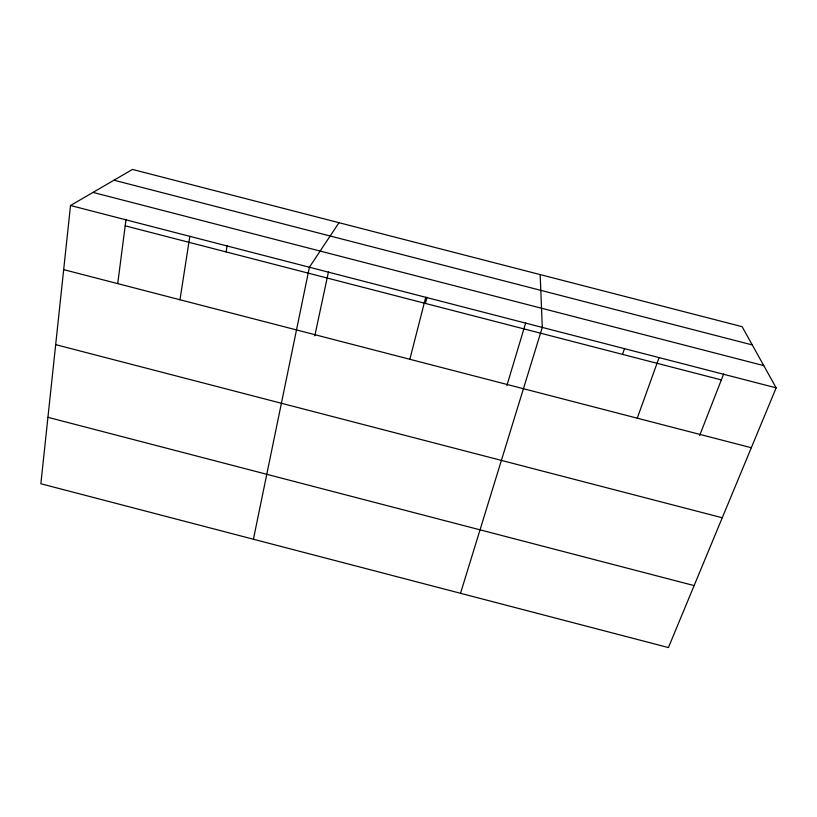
<?xml version="1.0" encoding="UTF-8"?>
<svg xmlns="http://www.w3.org/2000/svg" width="817" height="817" viewBox="0 0 817 817"><rect width="100%" height="100%" fill="white"/><g stroke="black" fill="none" stroke-linecap="round" stroke-linejoin="round"><path stroke-width="1.23" d="M70.517 205.506L40.85 483.746L668.418 647.564L776.15 387.85L742.112 326.677L132.477 169.436L70.517 205.506L776.15 387.85M117.73 283.53L126.002 219.569M179.975 299.747L189.84 236.338M226.074 251.912L227.136 245.703M253.413 539.23L309.408 267.241L338.994 222.704M314.78 335.858L328.465 271.887M409.848 359.286L425.728 297.296M425.432 303.434L426.995 297.347M506.867 385.614L525.699 322.848M460.522 593.295L542.284 327.413L540.18 274.594M622.523 354.374L624.586 348.399M637.25 418.181L659.094 357.601M699.628 435.543L723.648 374.002M113.982 180.21L752.273 344.927M93.015 192.414L763.783 365.628M125.195 225.829L721.34 379.915M63.685 269.63L751.313 447.726M55.689 344.641L722.259 517.764M47.937 417.313L694.123 585.585"/></g></svg>
